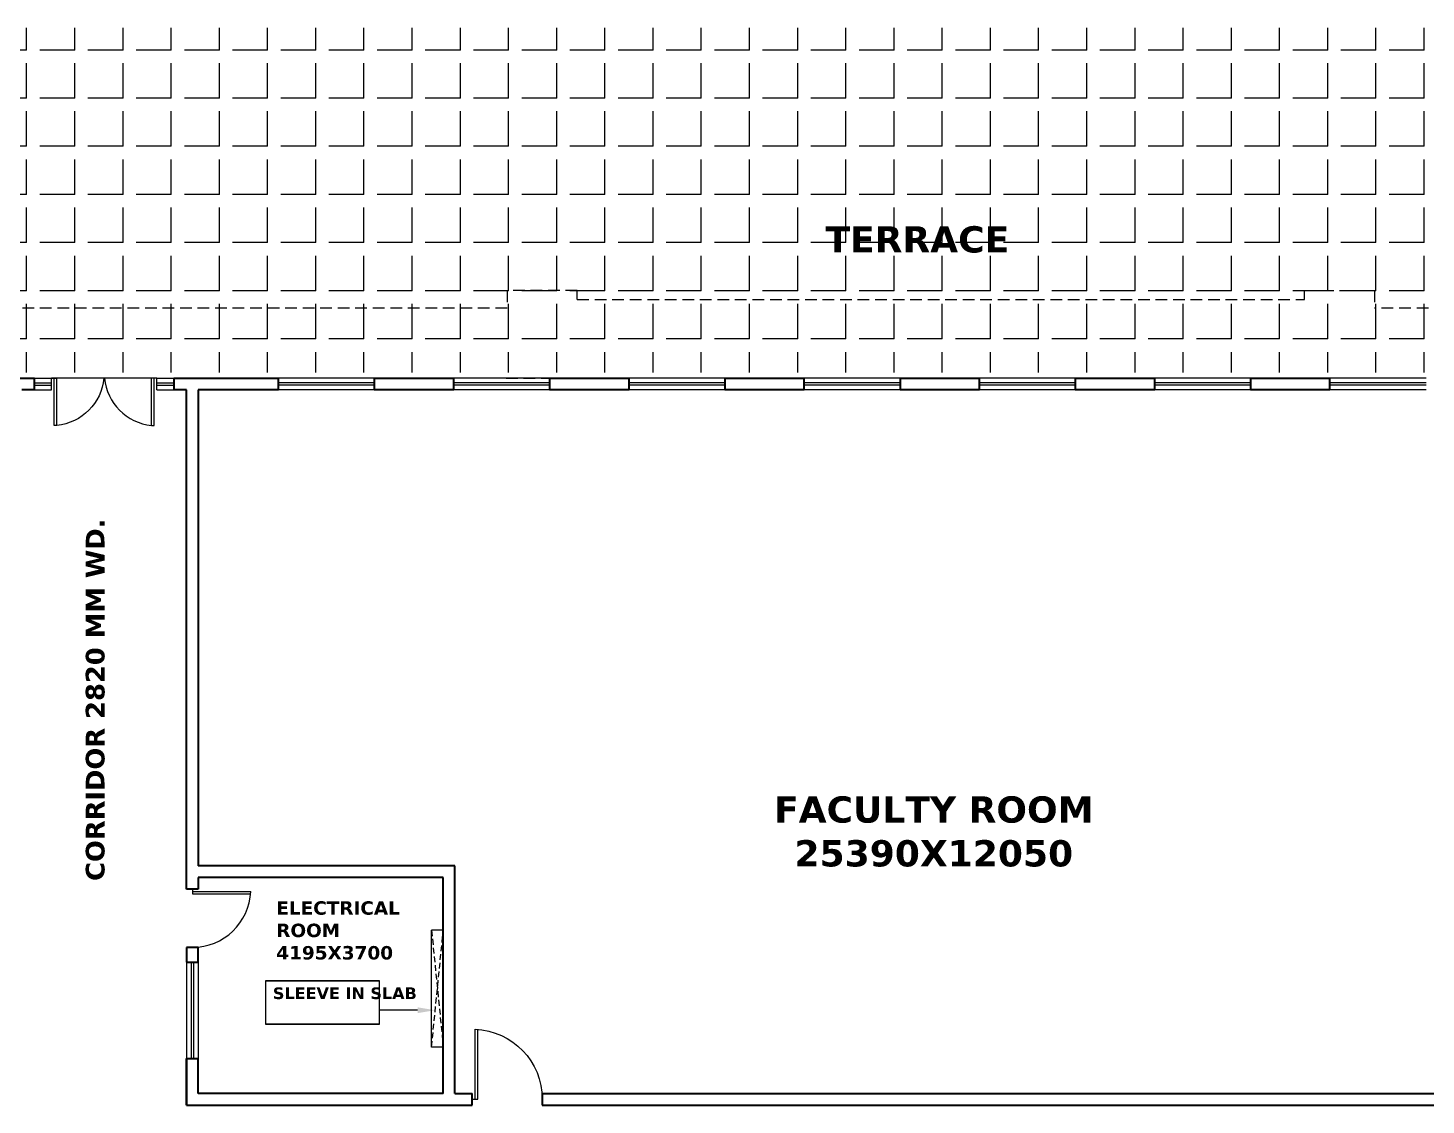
# Model space of a CAD drawing. Header units: millimetres. Extents: x -907591 to 4513934, y -12317808 to 1850003.
# Drawn here: x -432034 to -408099, y -5524011 to -5505561 of the extents above; entities that cross this region are included whole.
import ezdxf

# ---------------------------------------------------------------- set-up
doc = ezdxf.new("R2010")
doc.units = ezdxf.units.MM
doc.header["$LTSCALE"] = 2
doc.header["$MEASUREMENT"] = 0
doc.linetypes.add('DASHED2', pattern=[0.375, 0.25, -0.125])
doc.linetypes.add('HIDDEN', pattern=[0.375, 0.25, -0.125])
doc.layers.add('AEROW', color=7, linetype='Continuous', lineweight=15, true_color=0x0d0d0d)
doc.layers.add('DOT', color=7, linetype='DASHED2', lineweight=0, true_color=0x89067c)
for name, color, linetype, lineweight in [('DOOR', 27, 'Continuous', 5), ('DUCT', 37, 'Continuous', 35), ('glass', 5, 'Continuous', 15), ('HAT', 42, 'Continuous', 5), ('SILL', 74, 'Continuous', 9), ('STAIR', 252, 'Continuous', 9), ('TEXT', 7, 'Continuous', 13), ('WAll', 250, 'Continuous', 35)]:
    doc.layers.add(name, color=color, linetype=linetype, lineweight=lineweight)
doc.styles.add('style2', font='')
doc.styles.get('style2').set_extended_font_data('Verdana')

# ---------------------------------------------------------------- blocks, each defined once
blk = doc.blocks.new('1000 DOOR R')
at = {"layer": 'DOOR', "color": 252, "ltscale": 200}
for p, q in [((-900, -900), (0, -900)), ((-900, -900), (-900, -950)), ((-900, -950), (0, -950)), ((0, -1000), (0, -900))]:
    blk.add_line(p, q, dxfattribs=at)
blk.add_arc((96, -1003), 1001, 95.4612, 174.0988, dxfattribs=at)
blk = doc.blocks.new('A$C44E84F5B')
at = {"layer": 'SILL', "ltscale": 0.1, "extrusion": (0, 0, -1), "xscale": -0.8999999999990947, "yscale": 0.8999999999990947, "zscale": -0.900000000403865, "rotation": 180}
blk.add_blockref('1000 DOOR R', (0, 900), dxfattribs=at)
at = {"layer": 'SILL', "ltscale": 0.1, "extrusion": (0, 0, -1), "xscale": 0.8999999999990947, "yscale": 0.8999999999990947, "zscale": -0.900000000403865}
blk.add_blockref('1000 DOOR R', (0, 900), dxfattribs=at)
blk = doc.blocks.new('A$C378B1DF0')
at = {"layer": 'DOOR', "ltscale": 0.1}
for p, q in [((1150, 0), (1150, 1199)), ((1100, 0), (1100, 1196)), ((1200, 0), (1100, 0))]:
    blk.add_line(p, q, dxfattribs=at)
blk.add_arc((1200, 0), 1200, 92.388, 180, dxfattribs=at)

msp = doc.modelspace()

# ---------------------------------------------------------------- hatches: boundary and pattern name
at = {"layer": 'HAT', "ltscale": 100}
h = msp.add_hatch(dxfattribs=at)
h.set_pattern_fill('ANGLE', color=256, scale=3000, style=0)
h.set_pattern_definition([(180, (-2287481.95, 738485.4), (0, 825), [600, -225]), (90, (-2287481.95, 738485.4), (825, 5e-14), [600, -225])])
h.paths.add_polyline_path([(-388059, -5505561), (-444789, -5505561), (-444789, -5511461), (-388059, -5511461)])

# ---------------------------------------------------------------- linework, layer by layer
at = {"layer": 'AEROW', "ltscale": 100}
for points in [[(-427964, -5521876), (-426019, -5521876), (-426019, -5522633), (-427964, -5522633)], [(-427959, -5521881), (-426024, -5521881), (-426024, -5522628), (-427959, -5522628)]]:
    msp.add_lwpolyline(points, close=True, dxfattribs=at)
msp.add_lwpolyline([(-425364, -5522387), (-426019, -5522387)], dxfattribs=at)
msp.add_solid([(-425364, -5522337), (-425064, -5522387), (-425364, -5522437)], dxfattribs=at)
at = {"layer": 'DOOR', "ltscale": 100}
msp.add_line((-429829, -5511561), (-431629, -5511561), dxfattribs=at)
at = {"layer": 'DOOR', "ltscale": 0.1}
for p, q in [((-429219, -5520311), (-429219, -5520395)), ((-429219, -5520353), (-428220, -5520353)), ((-429219, -5520395), (-428223, -5520395))]:
    msp.add_line(p, q, dxfattribs=at)
msp.add_arc((-429219, -5520311), 1000, 270, 357.612, dxfattribs=at)
at = {"layer": 'DOT', "ltscale": 400}
for p, q in [((-423830, -5510061), (-423830, -5510361)), ((-422630, -5510061), (-423830, -5510061)), ((-422630, -5510211), (-422630, -5510061)), ((-410180, -5510211), (-410180, -5510061)), ((-410180, -5510061), (-408980, -5510061)), ((-408980, -5510061), (-408980, -5510361)), ((-423830, -5510361), (-446089, -5510361)), ((-422630, -5510211), (-410180, -5510211)), ((-386759, -5510361), (-408980, -5510361)), ((-423849, -5511561), (-422650, -5511561)), ((-408999, -5511561), (-410199, -5511561))]:
    msp.add_line(p, q, dxfattribs=at)
at = {"layer": 'DOT', "linetype": 'Continuous', "lineweight": 5, "ltscale": 400}
for p, q in [((-425124, -5523017), (-425124, -5521017)), ((-424924, -5521017), (-425124, -5521017)), ((-424924, -5523017), (-425124, -5523017))]:
    msp.add_line(p, q, dxfattribs=at)
at = {"layer": 'DUCT', "ltscale": 100}
for points in [[(-432339, -5511761), (-433189, -5511761), (-433189, -5511561), (-431929, -5511561), (-431929, -5511761), (-432139, -5511761)], [(-429319, -5511761), (-429529, -5511761), (-429529, -5511561), (-427749, -5511561), (-427749, -5511761), (-429119, -5511761)]]:
    msp.add_lwpolyline(points, dxfattribs=at)
for points in [[(-426099, -5511561), (-424749, -5511561), (-424749, -5511761), (-426099, -5511761)], [(-423099, -5511561), (-421749, -5511561), (-421749, -5511761), (-423099, -5511761)], [(-420099, -5511561), (-418749, -5511561), (-418749, -5511761), (-420099, -5511761)], [(-417099, -5511561), (-415749, -5511561), (-415749, -5511761), (-417099, -5511761)], [(-414099, -5511561), (-412749, -5511561), (-412749, -5511761), (-414099, -5511761)], [(-411099, -5511561), (-409749, -5511561), (-409749, -5511761), (-411099, -5511761)]]:
    msp.add_lwpolyline(points, close=True, dxfattribs=at)
at = {"layer": 'glass', "ltscale": 100}
for p, q in [((-431929, -5511641), (-431629, -5511641)), ((-431929, -5511681), (-431629, -5511681)), ((-429829, -5511641), (-429529, -5511641)), ((-429829, -5511681), (-429529, -5511681)), ((-426099, -5511641), (-427749, -5511641)), ((-426099, -5511681), (-427749, -5511681)), ((-423099, -5511641), (-424749, -5511641)), ((-423099, -5511681), (-424749, -5511681)), ((-420099, -5511641), (-421749, -5511641)), ((-420099, -5511681), (-421749, -5511681)), ((-417099, -5511641), (-418749, -5511641)), ((-417099, -5511681), (-418749, -5511681)), ((-414099, -5511641), (-415749, -5511641)), ((-414099, -5511681), (-415749, -5511681)), ((-411099, -5511641), (-412749, -5511641)), ((-411099, -5511681), (-412749, -5511681)), ((-408099, -5511641), (-409749, -5511641)), ((-408099, -5511681), (-409749, -5511681)), ((-429239, -5521561), (-429239, -5523211)), ((-429199, -5521561), (-429199, -5523211))]:
    msp.add_line(p, q, dxfattribs=at)
at = {"layer": 'SILL', "ltscale": 100}
for p, q in [((-431929, -5511561), (-431629, -5511561)), ((-431929, -5511761), (-431629, -5511761)), ((-431629, -5511761), (-431629, -5511561)), ((-429829, -5511561), (-429529, -5511561)), ((-429829, -5511761), (-429829, -5511561)), ((-429829, -5511761), (-429529, -5511761)), ((-426099, -5511761), (-427758, -5511761)), ((-426099, -5511561), (-427749, -5511561)), ((-423099, -5511761), (-424758, -5511761)), ((-423099, -5511561), (-424749, -5511561)), ((-420099, -5511761), (-421758, -5511761)), ((-420099, -5511561), (-421749, -5511561)), ((-417099, -5511761), (-418758, -5511761)), ((-417099, -5511561), (-418749, -5511561)), ((-414099, -5511761), (-415758, -5511761)), ((-414099, -5511561), (-415749, -5511561)), ((-411099, -5511761), (-412758, -5511761)), ((-411099, -5511561), (-412749, -5511561)), ((-408099, -5511761), (-409758, -5511761)), ((-408099, -5511561), (-409749, -5511561)), ((-429319, -5521561), (-429319, -5523211)), ((-429119, -5521561), (-429119, -5523211))]:
    msp.add_line(p, q, dxfattribs=at)
at = {"layer": 'STAIR', "linetype": 'HIDDEN', "ltscale": 200}
for p, q in [((-425124, -5521017), (-424924, -5523017)), ((-425124, -5523017), (-424924, -5521017))]:
    msp.add_line(p, q, dxfattribs=at)
at = {"layer": 'WAll', "ltscale": 100}
for p, q in [((-429319, -5520311), (-429319, -5511761)), ((-429119, -5511761), (-429119, -5519911)), ((-424724, -5519911), (-429119, -5519911)), ((-424724, -5523811), (-424724, -5519911)), ((-429119, -5520111), (-429119, -5520311)), ((-424924, -5520111), (-429119, -5520111)), ((-424924, -5523811), (-424924, -5520111)), ((-429119, -5520311), (-429319, -5520311)), ((-429319, -5521311), (-429319, -5521561)), ((-429119, -5521311), (-429319, -5521311)), ((-429119, -5521561), (-429119, -5521311)), ((-429319, -5521411), (-429319, -5521561)), ((-429319, -5521561), (-429119, -5521561)), ((-429319, -5524011), (-429319, -5523211)), ((-429319, -5523211), (-429319, -5524011)), ((-429319, -5523211), (-429319, -5524011)), ((-429319, -5523211), (-429119, -5523211)), ((-429119, -5523811), (-429119, -5523211)), ((-424924, -5523811), (-429119, -5523811)), ((-424724, -5523811), (-424431, -5523811)), ((-424431, -5524011), (-424431, -5523811)), ((-423230, -5523811), (-403529, -5523811)), ((-423230, -5523811), (-423230, -5524011)), ((-429319, -5524011), (-424431, -5524011)), ((-423230, -5524011), (-403529, -5524011))]:
    msp.add_line(p, q, dxfattribs=at)

# ---------------------------------------------------------------- block references
at = {"layer": 'DOOR', "ltscale": 100, "xscale": -1, "rotation": 90}
msp.add_blockref('A$C44E84F5B', (-429829, -5511561), dxfattribs=at)
at = {"layer": 'DOOR', "ltscale": 100, "xscale": -1}
msp.add_blockref('A$C378B1DF0', (-423230, -5523911), dxfattribs=at)

# ---------------------------------------------------------------- texts
at = {"layer": 'TEXT', "ltscale": 0.1, "char_height": 450, "attachment_point": 5, "style": 'style2'}
for s, insert in [('\\pt4950;{\\fVerdana|b1|i0|c0|p34;TERRACE}', (-416808, -5509187)), ('\\pt4950;{\\fVerdana|b1|i0|c0|p34;FACULTY ROOM\\P25390X12050}', (-416526, -5519328))]:
    msp.add_mtext(s, dxfattribs=dict(at, insert=insert))
at = {"layer": 'TEXT', "ltscale": 0.1, "insert": (-430881, -5517069), "char_height": 250, "attachment_point": 5, "rotation": 90, "style": 'style2'}
msp.add_mtext('{\\fVerdana|b1|i0|c0|p34;\\H1.2857x;CORRIDOR 2820 MM WD.\\H0.77778x;  }', dxfattribs=at)
at = {"layer": 'TEXT', "ltscale": 100, "style": 'style2'}
for s, insert, char_height, width, attachment_point in [('{\\fVerdana|b1|i0|c0|p34;ELECTRICAL ROOM 4195X3700}', (-427783, -5521522), 230, 1958.63, 7), ('{\\fVerdana|b1|i0|c0|p34;SLEEVE IN SLAB}', (-427841, -5521996), 200, 2420.12, 1)]:
    msp.add_mtext(s, dxfattribs=dict(at, insert=insert, char_height=char_height, width=width, attachment_point=attachment_point))

doc.saveas('drawing.dxf')
